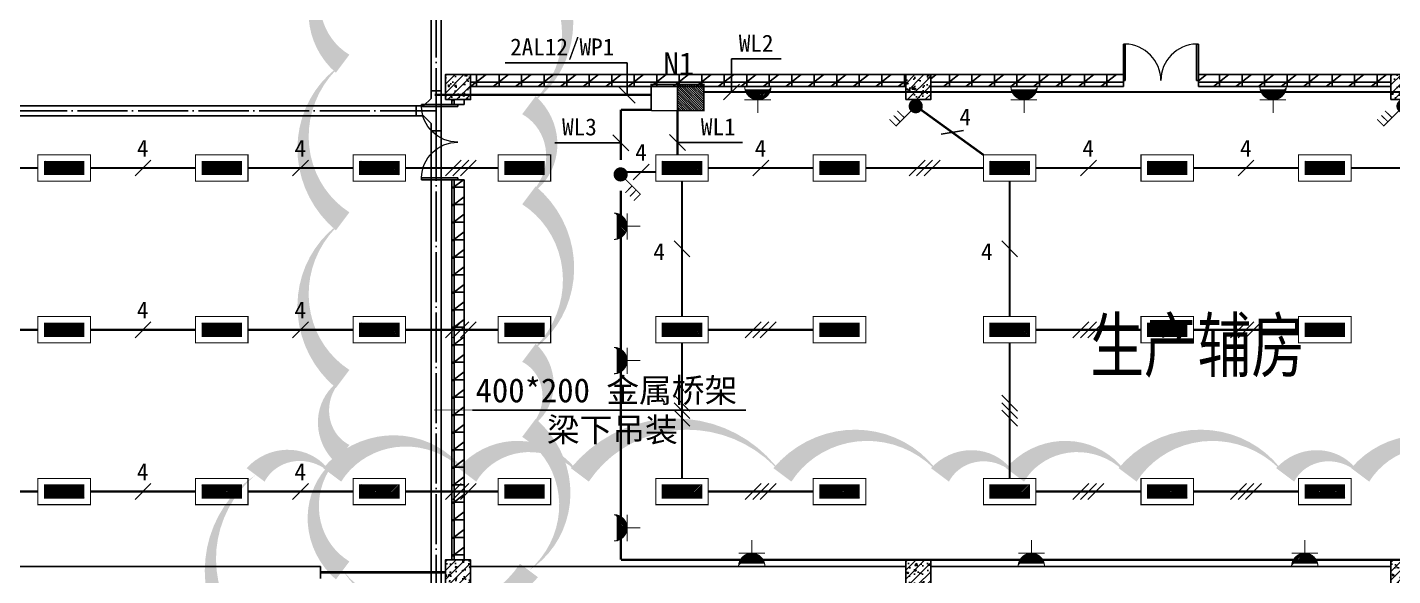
# Model space of a CAD drawing. Header units: millimetres. Extents: x -633009578 to 5705885, y -633235091 to 2571734.
# Drawn here: x 2874411 to 2901704, y 1894134 to 1905095 of the extents above; entities that cross this region are included whole.
import ezdxf

# ---------------------------------------------------------------- set-up
doc = ezdxf.new("R2010")
doc.units = ezdxf.units.MM
doc.header["$LTSCALE"] = 1000
doc.header["$MEASUREMENT"] = 0
doc.linetypes.add('DASH', pattern=[0.35, 0.25, -0.1])
doc.linetypes.add('DOTE', pattern=[2.4200000000000004, 2, -0.2, 0.02, -0.2])
doc.layers.get('0').update_dxf_attribs({"color": 9})
for name, color, linetype in [('3T_WOOD', 21, 'Continuous'), ('A-COLUM(柱)', 255, 'Continuous'), ('A-DOOR(门）', 4, 'Continuous'), ('A-HATH(填充)', 8, 'Continuous'), ('A-TEXT(房间)', 243, 'Continuous'), ('A-WALL(墙)', 255, 'Continuous'), ('DIM_MODI', 6, 'Continuous'), ('电-强电平面-标注', 3, 'Continuous'), ('电-强电平面-线缆', 3, 'Continuous'), ('电-桥架', 4, 'Continuous'), ('设备-插座', 3, 'Continuous'), ('设备-照明', 3, 'Continuous'), ('设备-箱柜', 3, 'Continuous')]:
    doc.layers.add(name, color=color, linetype=linetype)
doc.styles.add('_TCH', font='simhei.ttf', dxfattribs={"width": 0.75, "bigfont": 'hztxt.shx'})
doc.styles.add('ELEC-DIM', font='simhei.ttf')
doc.styles.add('IDQSTYLE', font='simhei.ttf', dxfattribs={"width": 0.707, "bigfont": 'hztxt.shx'})
pattern_1 = [(0, (-1310557.920547385, -2.793967723846436e-09), (0, 350), []), (37.875, (-1310157.920547385, -2.793967723846436e-09), (-169.61527734408, 218.0766567528281), []), (90, (-1310157.920547385, -2.793967723846436e-09), (-450, 2.755455298081545e-14), [])]

# ---------------------------------------------------------------- blocks, each defined once
blk = doc.blocks.new('$DorLib2D$00000213')
at = {"color": 0, "linetype": 'DASH', "const_width": 0.02}
blk.add_lwpolyline([(0.5, 3.552713678800501e-15), (-0.5, 3.552713678800501e-15)], dxfattribs=at)
blk = doc.blocks.new('$DorLib2D$00000002')
for p, q in [((-0.5, -5.684341886080802e-17), (-0.5000000000000007, 0.4875)), ((-0.4750000000000007, 0.4875), (-0.5000000000000007, 0.4875)), ((-0.475, -2.842170943040401e-17), (-0.4750000000000007, 0.4875)), ((0.475, -2.842170943040401e-17), (0.4750000000000007, 0.4875)), ((0.4750000000000007, 0.4875), (0.5000000000000007, 0.4875)), ((0.5, -5.684341886080802e-17), (0.5000000000000007, 0.4875)), ((-0.5, -5.684341886080802e-17), (-0.475, -2.842170943040401e-17)), ((0.5, -5.684341886080802e-17), (0.475, -2.842170943040401e-17))]:
    blk.add_line(p, q)
at = {"lineweight": 13}
for centre, start, end in [((-0.4875, -4.263256414560601e-17), 0, 88.53071641864632), ((0.4875, -4.263256414560601e-17), 91.4692835813537, 180)]:
    blk.add_arc(centre, 0.4875, start, end, dxfattribs=at)
blk = doc.blocks.new('_FZH')
h = blk.add_hatch()
h.set_pattern_fill('钢筋混凝土', color=256, scale=0.1, style=0)
h.set_pattern_definition([(45, (0, 0), (-0.1767766952966369, 0.1767766952966369), []), (50, (0, 0), (0.7172601826007535, -0.06275213498259512), [0.07500000000000001, -0.8250000000000001]), (355, (0, 0), (-0.138751333613, 0.7521921337000119), [0.06, -0.66]), (100.4514, (0.05977168000000001, -0.00522934), (0.5785093817140216, 0.6894395420609536), [0.06374019, -0.701142112]), (46.1842, (0, 0.2), (1.067241048625645, -0.1655190143290181), [0.1125, -1.2375]), (96.6356, (0.088936745, 0.186206693), (0.9346627055487033, 0.9741178709004418), [0.095610288, -1.051713]), (351.1842, (0, 0.2), (0.9346619451336272, 0.9741186009253247), [0.09000000000000001, -0.9900000000000001]), (21, (0.1, 0.15), (0.5969070521184617, -0.4026188906653388), [0.07500000000000001, -0.8250000000000001]), (326, (0.1, 0.15), (0.2433153319215824, 0.7251500450468529), [0.06, -0.66]), (71.4514, (0.149742233, 0.116448394), (0.84022262858149, 0.3225304967099524), [0.06374019, -0.701142112]), (37.50000000000001, (0, 0), (0.01215985531729062, 0.3328938538313115), [0, -0.652, 0, -0.67, 0, -0.6625000000000001]), (7.499999999999999, (0, 0), (0.2630695374421486, 0.3944117118823603), [0, -0.382, 0, -0.637, 0, -0.2525]), (-32.5, (-0.223, 0), (0.533822436172409, -0.02255487173437976), [0, -0.25, 0, -0.78, 0, -1.035]), (-42.5, (-0.323, 0), (0.5831861693423862, 0.1001049823323177), [0, -0.325, 0, -0.518, 0, -0.735])])
h.paths.add_polyline_path([(-0.5, -0.5), (0.5, -0.5), (0.5, 0.5), (-0.5, 0.5)])
blk.add_lwpolyline([(-0.5, -0.5), (0.5, -0.5), (0.5, 0.5), (-0.5, 0.5)], close=True)
blk = doc.blocks.new('9-3-1')
at = {"layer": 'A-HATH(填充)'}
h = blk.add_hatch(dxfattribs=at)
h.set_pattern_fill('空心砖', color=256, scale=100, style=0)
h.set_pattern_definition(pattern_1)
h.paths.add_polyline_path([(1236090.598288325, 1225932.080887664), (1236090.598288325, 1226172.080887664), (1227390.598288325, 1226172.080887661), (1227390.598288325, 1225932.080887661)])
h = blk.add_hatch(dxfattribs=at)
h.set_pattern_fill('空心砖', color=256, scale=100, style=0)
h.set_pattern_definition(pattern_1)
h.paths.add_polyline_path([(1236590.598288325, 1226172.080887664), (1236590.598288325, 1225932.080887662), (1240440.598288573, 1225932.080887636), (1240440.598288573, 1226172.080887687)])
h = blk.add_hatch(dxfattribs=at)
h.set_pattern_fill('空心砖', color=256, scale=100, style=0)
h.set_pattern_definition(pattern_1)
h.paths.add_polyline_path([(1245790.598288325, 1226172.080887664), (1241940.598288573, 1226172.080887687), (1241940.598288573, 1225932.080887636), (1245790.598288325, 1225932.080887664)])
h = blk.add_hatch(dxfattribs=at)
h.set_pattern_fill('空心砖', color=256, scale=100, style=0)
h.set_pattern_definition(pattern_1)
h.paths.add_polyline_path([(1227260.598288352, 1225672.080887664), (1227020.598288349, 1225672.080887664), (1227020.598288349, 1225572.080887347), (1227260.598288353, 1225572.080887347)])
h = blk.add_hatch(dxfattribs=at)
h.set_pattern_fill('空心砖', color=256, scale=100, style=0)
h.set_pattern_definition(pattern_1)
h.paths.add_polyline_path([(1227020.59828835, 1216472.080887664), (1227260.59828835, 1216472.080887664), (1227260.598288353, 1224072.080887855), (1227020.598288349, 1224072.080887855)])
at = {"layer": 'A-WALL(墙)'}
for p, q in [((1227390.598287576, 1226172.080887679), (1236090.598288553, 1226172.080887695)), ((1240440.598288573, 1226172.080887687), (1236590.598287576, 1226172.080887738)), ((1240440.598288573, 1225932.080887636), (1240440.598288573, 1226172.080887687)), ((1245790.598288325, 1226172.080887664), (1241940.598288573, 1226172.080887687)), ((1241940.598288573, 1226172.080887687), (1241940.598288573, 1225932.080887636)), ((1227390.598287576, 1225932.080887673), (1236090.598288553, 1225932.080887657)), ((1236590.598287576, 1225932.080887677), (1240440.598288573, 1225932.080887636)), ((1241940.598288573, 1225932.080887636), (1245790.598288325, 1225932.080887664)), ((1227020.598288905, 1225672.080887693), (1227020.598288349, 1225572.080887347)), ((1227020.598288349, 1225572.080887347), (1227260.598288353, 1225572.080887347)), ((1227260.598288353, 1225572.080887347), (1227260.598288779, 1225672.080887693)), ((1227260.598288353, 1224072.080887855), (1227020.598288349, 1224072.080887855)), ((1227020.598288349, 1224072.080887855), (1227020.598288338, 1216472.080887693)), ((1227260.598288346, 1216472.080887693), (1227260.598288353, 1224072.080887855)), ((1218190.598288553, 1216342.080887724), (1224140.598288325, 1216342.080887664)), ((1224390.598288573, 1216342.08088767), (1224140.598288325, 1216342.080887664)), ((1224390.598288574, 1216102.08088763), (1224390.598288573, 1216342.08088767)), ((1227390.598288553, 1216342.080887705), (1236090.598288553, 1216342.080887672)), ((1236590.598288553, 1216342.080887662), (1245790.598288553, 1216342.080887695))]:
    blk.add_line(p, q, dxfattribs=at)
at = {"layer": 'DIM_MODI', "color": 8}
blk.add_lwpolyline([(1224834.376988294, 1228639.408599371, 0, 450, 0.5), (1224834.376988294, 1226389.408599371, 0, 450, 0.5), (1224834.376988294, 1223239.408599371, 0, 450, 0.5), (1224834.376988294, 1220089.408599371, 0, 450, 0.5), (1224834.376988294, 1218589.408599371, 0, 450, 0.5), (1224834.376988294, 1216260.895946873, 0, 450, 0.5), (1228559.310649373, 1216260.895946873, 0, 450, 0.5), (1228559.310649373, 1219110.895946873, 0, 450, 0.5), (1228559.310649373, 1220610.895946873, 0, 450, 0.5), (1228559.310649373, 1223760.895946873, 0, 450, 0.5), (1228559.310649373, 1225560.895946873, 0, 450, 0.5), (1228559.310649373, 1228639.408599371, 0, 450, 0.5), (1224959.310649373, 1228639.408599371, 0, 450, 0.5)], format="xyseb", close=True, dxfattribs=at)
blk.add_lwpolyline([(1247875.104645454, 1218171.147972304, 0, 450, 0.5), (1245175.104645454, 1218171.147972304, 0, 450, 0.5), (1243675.104645454, 1218171.147972304, 0, 450, 0.5), (1240525.104645454, 1218171.147972304, 0, 450, 0.5), (1238275.104645454, 1218171.147972304, 0, 450, 0.5), (1236775.104645454, 1218171.147972304, 0, 450, 0.5), (1233625.104645454, 1218171.147972304, 0, 450, 0.5), (1229575.104645454, 1218171.147972304, 0, 450, 0.5), (1227325.104645454, 1218171.147972304, 0, 450, 0.5), (1224625.104645454, 1218171.147972304, 0, 450, 0.5), (1223094.096090453, 1218171.147972304, 0, 450, 0.5), (1223094.096090453, 1214571.147972304, 0, 450, 0.5), (1223094.096090453, 1211421.147972304, 0, 450, 0.5), (1223094.096090453, 1207821.147972304, 0, 450, 0.5), (1223094.096090453, 1205006.940860864, 0, 450, 0.5), (1226244.096090453, 1205006.940860864, 0, 450, 0.5), (1230294.096090453, 1205006.940860864, 0, 450, 0.5), (1231794.096090453, 1205006.940860864, 0, 450, 0.5), (1234044.096090453, 1205006.940860864, 0, 450, 0.5), (1237644.096090453, 1205006.940860864, 0, 450, 0.5), (1240044.096090453, 1205006.940860864, 0, 450, 0.5), (1242744.096090453, 1205006.940860864, 0, 450, 0.5), (1246794.096090453, 1205006.940860864, 0, 450, 0.5)], format="xyseb", dxfattribs=at)
at = {"layer": 'A-COLUM(柱)', "xscale": 500, "yscale": 500, "zscale": 500}
for p in [(1227140.598288325, 1225922.080887664), (1236340.598288325, 1225922.080887664), (1246040.598288325, 1225922.080887664), (1227140.598288325, 1216222.080887664), (1236340.598288325, 1216222.080887664), (1246040.598288325, 1216222.080887664)]:
    blk.add_blockref('_FZH', p, dxfattribs=at)
at = {"layer": 'A-DOOR(门）', "xscale": 1500, "yscale": 1500, "zscale": 1500}
blk.add_blockref('$DorLib2D$00000002', (1241190.598288317, 1226052.080887664), dxfattribs=at)
at = {"layer": 'A-DOOR(门）', "xscale": -1500, "yscale": 1500, "zscale": 1500, "rotation": 89.99999999999999}
blk.add_blockref('$DorLib2D$00000002', (1227140.598288325, 1224822.080887664), dxfattribs=at)
at = {"layer": 'A-DOOR(门）', "extrusion": (0, 0, -1), "xscale": -2500, "yscale": 2500, "zscale": 2500, "rotation": 180}
blk.add_blockref('$DorLib2D$00000213', (-1225640.598288571, 1216222.080887664), dxfattribs=at)
at = {"layer": 'A-TEXT(房间)', "style": '_TCH', "width": 0.75}
blk.add_text('生产辅房', height=1050, dxfattribs=at).set_placement((1239778.332580835, 1220236.143095176))
blk = doc.blocks.new('*X353')
at = {"color": 0, "linetype": 'Continuous'}
for p, q in [((277.1059544658493, 221.9516255332986), (279.536990929048, 224.3826619964973)), ((277.1059544658493, 222.2344682457732), (279.2541482165735, 224.3826619964973)), ((277.1059544658493, 222.5173109582479), (278.9713055040988, 224.3826619964973)), ((277.1059544658493, 222.8001536707225), (278.6884627916242, 224.3826619964973)), ((277.1059544658493, 223.0829963831971), (278.4056200791496, 224.3826619964973)), ((277.1059544658493, 223.3658390956717), (278.122777366675, 224.3826619964973)), ((277.1059544658493, 223.6486818081463), (277.8399346542004, 224.3826619964973)), ((277.1059544658493, 223.9315245206209), (277.5570919417257, 224.3826619964973)), ((277.1059544658493, 224.2143672330955), (277.2742492292511, 224.3826619964973)), ((277.3198336415227, 221.8826619964973), (279.8198336415227, 224.3826619964973)), ((277.6026763539973, 221.8826619964973), (280.1026763539973, 224.3826619964973)), ((277.8855190664719, 221.8826619964973), (280.3855190664719, 224.3826619964973)), ((278.1683617789465, 221.8826619964973), (280.6683617789466, 224.3826619964973)), ((278.4512044914212, 221.8826619964973), (280.9512044914212, 224.3826619964973)), ((278.7340472038958, 221.8826619964973), (281.2340472038958, 224.3826619964973)), ((279.0168899163704, 221.8826619964973), (281.5168899163704, 224.3826619964973)), ((279.299732628845, 221.8826619964973), (281.799732628845, 224.3826619964973)), ((279.5825753413196, 221.8826619964973), (282.0825753413196, 224.3826619964973)), ((279.8654180537943, 221.8826619964973), (282.3654180537943, 224.3826619964973)), ((280.1482607662689, 221.8826619964973), (282.6482607662689, 224.3826619964973)), ((280.4311034787435, 221.8826619964973), (282.9311034787435, 224.3826619964973)), ((280.7139461912181, 221.8826619964973), (283.2139461912181, 224.3826619964973)), ((280.9967889036927, 221.8826619964973), (283.4967889036927, 224.3826619964973)), ((281.2796316161674, 221.8826619964973), (283.7796316161674, 224.3826619964973)), ((281.5624743286419, 221.8826619964973), (284.062474328642, 224.3826619964973)), ((281.8453170411166, 221.8826619964973), (284.3453170411166, 224.3826619964973)), ((282.1281597535912, 221.8826619964973), (284.6059544658494, 224.3604567087555)), ((282.4110024660658, 221.8826619964973), (284.6059544658494, 224.0776139962809)), ((282.6938451785405, 221.8826619964973), (284.6059544658494, 223.7947712838063)), ((282.976687891015, 221.8826619964973), (284.6059544658494, 223.5119285713317)), ((283.2595306034897, 221.8826619964973), (284.6059544658494, 223.229085858857)), ((283.5423733159643, 221.8826619964973), (284.6059544658494, 222.9462431463824)), ((283.8252160284389, 221.8826619964973), (284.6059544658494, 222.6634004339078)), ((284.1080587409135, 221.8826619964973), (284.6059544658494, 222.3805577214332)), ((284.3909014533882, 221.8826619964973), (284.6059544658494, 222.0977150089586))]:
    blk.add_line(p, q, dxfattribs=at)
blk = doc.blocks.new('HC000062')
at = {"color": 0, "linetype": 'Continuous', "const_width": 0.2}
for points in [[(-4.97662087547036, 2.499999999999943), (5.023379124529697, 2.499999999999943), (5.023379124529697, -2.500000000000057), (-4.97662087547036, -2.500000000000057), (-4.97662087547036, 2.499999999999943)], [(-3.72662087547036, 1.25), (-3.72662087547036, -1.250000000000057), (3.773379124529697, -1.250000000000057), (3.773379124529697, 1.25), (-3.72662087547036, 1.25)]]:
    blk.add_lwpolyline(points, dxfattribs=at)
at = {"color": 0, "linetype": 'Continuous'}
blk.add_blockref('*X353', (-280.8325753413197, -223.1326619964974), dxfattribs=at)
at = {"color": 0, "style": 'IDQSTYLE', "width": 0.7}
blk.add_attdef('PSFHATT', (7.023379124529697, -2.500000000000057), '', height=2.5, dxfattribs=at)
blk = doc.blocks.new('*X153')
at = {"color": 0, "linetype": 'Continuous'}
for p, q in [((234.7655414724513, 317.9212989399893), (239.3433150387835, 322.4990725063215)), ((234.7655414724513, 318.3455630087012), (238.9190509700716, 322.4990725063215)), ((234.7655414724513, 318.7698270774131), (238.4947869013596, 322.4990725063215)), ((234.7655414724513, 319.1940911461251), (238.0705228326477, 322.4990725063215)), ((234.7655414724513, 319.618355214837), (237.6462587639358, 322.4990725063215)), ((234.7655414724513, 320.0426192835489), (237.2219946952239, 322.4990725063215)), ((234.7655414724513, 320.4668833522609), (236.797730626512, 322.4990725063215)), ((234.7655414724513, 320.8911474209728), (236.3734665578, 322.4990725063215)), ((234.7655414724513, 321.3154114896847), (235.9492024890881, 322.4990725063215)), ((234.7655414724513, 321.7396755583966), (235.5249384203761, 322.4990725063215)), ((234.7655414724513, 322.1639396271086), (235.1006743516642, 322.4990725063215)), ((234.7675791074955, 317.4990725063215), (239.7655414724513, 322.4970348712774)), ((235.1918431762074, 317.4990725063215), (239.7655414724513, 322.0727708025654)), ((235.6161072449193, 317.4990725063215), (239.7655414724513, 321.6485067338535)), ((236.0403713136312, 317.4990725063215), (239.7655414724513, 321.2242426651416)), ((236.4646353823431, 317.4990725063215), (239.7655414724513, 320.7999785964296)), ((236.8888994510551, 317.4990725063215), (239.7655414724513, 320.3757145277177)), ((237.313163519767, 317.4990725063215), (239.7655414724513, 319.9514504590058)), ((237.7374275884789, 317.4990725063215), (239.7655414724513, 319.5271863902939)), ((238.1616916571909, 317.4990725063215), (239.7655414724513, 319.1029223215819)), ((238.5859557259028, 317.4990725063215), (239.7655414724513, 318.67865825287)), ((239.0102197946147, 317.4990725063215), (239.7655414724513, 318.2543941841581)), ((239.4344838633266, 317.4990725063215), (239.7655414724513, 317.8301301154461))]:
    blk.add_line(p, q, dxfattribs=at)
blk = doc.blocks.new('HC000435')
at = {"color": 0, "linetype": 'Continuous'}
blk.add_line((2.5, 0), (-2.5, 0), dxfattribs=at)
at = {"color": 0, "linetype": 'Continuous', "const_width": 0.3}
for points in [[(2.5, 0), (2.5, 5), (-2.5, 5)], [(-2.5, 5), (-2.5, 0)], [(-2.5, 0), (-2.5, -5), (2.5, -5), (2.5, 0)]]:
    blk.add_lwpolyline(points, dxfattribs=at)
at = {"color": 0, "linetype": 'Continuous'}
blk.add_blockref('*X153', (-237.2655414724513, -322.4990725063215), dxfattribs=at)
at = {"color": 0, "style": 'IDQSTYLE', "width": 0.7}
blk.add_attdef('PSFHATT', (4.500000000000028, -5), '', height=2.5, dxfattribs=at)
blk = doc.blocks.new('*X285')
at = {"color": 0, "linetype": 'Continuous'}
for p, q in [((159.595646846908, 156.7672197221619), (159.6233466819307, 156.7949195571846)), ((159.6640079704214, 156.5527381332005), (159.9061893944054, 156.7949195571846)), ((159.747532531186, 156.3534199814905), (160.18903210688, 156.7949195571846)), ((159.8446775338837, 156.1677222717137), (160.4718748193546, 156.7949195571846)), ((159.9544025265515, 155.9946045519069), (160.7547175318292, 156.7949195571846)), ((160.0760273856543, 155.833386698535), (161.0375602443038, 156.7949195571846)), ((160.2091522122192, 155.6836688126253), (161.3204029567785, 156.7949195571846)), ((160.3536147760518, 155.5452886639833), (161.6032456692531, 156.7949195571846)), ((160.5094741859558, 155.4183053614127), (161.8860883817277, 156.7949195571846)), ((160.6770167777584, 155.3030052407406), (162.1689310942023, 156.7949195571846)), ((160.8567856433337, 155.1999313938414), (162.451773806677, 156.7949195571846)), ((161.0496413096342, 155.1099443476672), (162.7346165191516, 156.7949195571846)), ((161.2568708631404, 155.0343311886988), (163.0174592316262, 156.7949195571846)), ((161.4803825063601, 154.9750001194438), (163.3003019441008, 156.7949195571846)), ((161.7230685552892, 154.9348434558983), (163.5831446565754, 156.7949195571846)), ((161.9895441276247, 154.9184763157592), (163.86598736905, 156.7949195571846)), ((162.2878715788766, 154.9339610545365), (164.4937876543064, 157.1398771299663)), ((162.6346011340941, 154.9978478972794), (164.4299008115636, 156.7931475747489)), ((163.0778250055067, 155.1582290562173), (164.2695196526256, 156.3499237033363))]:
    blk.add_line(p, q, dxfattribs=at)
blk = doc.blocks.new('HC001597')
at = {"color": 0, "linetype": 'Continuous', "const_width": 0.2}
for points in [[(0, 1.876521703951876), (0, 4.376521703951876)], [(2.549372027147328, 1.900129832397506), (-2.483025305961492, 1.900129832397506)], [(2.421006983541884, 0), (-2.421006983541884, 0)]]:
    blk.add_lwpolyline(points, dxfattribs=at)
blk.add_lwpolyline([(2.5, -0.6234782960481243, 0.1989123673796542), (1.76776695296634, 1.144288656918215, 0.1989123673796558), (4.205349176516791e-17, 1.876521703951876, 0.1989123673796558), (-1.76776695296634, 1.144288656918216, 0.1989123673796542), (-2.5, -0.6234782960481239)], format="xyb", dxfattribs=at)
at = {"color": 0, "linetype": 'Continuous', "rotation": 180}
blk.add_blockref('*X285', (162.0093508556101, 156.7949195571846), dxfattribs=at)
at = {"color": 0, "style": 'IDQSTYLE', "width": 0.7}
blk.add_attdef('PSFHATT', (4.549372027147328, -0.6234783060481244), '', height=2.5, dxfattribs=at)
blk = doc.blocks.new('*X155')
at = {"color": 0, "linetype": 'Continuous'}
for p, q in [((261.9988066744281, 135.850956910748), (263.2375091559566, 137.0896593922765)), ((262.0234026256783, 135.5927101495236), (263.4957559171792, 137.0650634410244)), ((262.0463461952987, 136.1813391440932), (262.9071269225657, 137.0421198713602)), ((262.0884022348038, 135.3748670461744), (263.7135990205094, 137.00006383188)), ((262.1829592200917, 135.1865813189878), (263.9018847477136, 136.9055068466096)), ((262.3023466942452, 135.0231260806666), (264.0653399860179, 136.7861193724393)), ((262.4446987243758, 134.8826353983226), (264.205830668362, 136.6437673423088)), ((262.6100901587723, 134.7651841202445), (264.3232819464568, 136.478375907929)), ((262.8005700291263, 134.6728212781239), (264.4156447885779, 136.2878960375755)), ((263.0211904412342, 134.6105989777572), (264.4778670889456, 136.0672756254685)), ((263.2836307586351, 134.5901965826834), (264.4982694840214, 135.8048353080697)), ((263.6234742990336, 134.6471974106073), (264.4412686561033, 135.464991767677))]:
    blk.add_line(p, q, dxfattribs=at)
blk = doc.blocks.new('HC000111')
at = {"color": 0, "linetype": 'Continuous', "const_width": 0.2}
blk.add_lwpolyline([(0.8838834764833108, 0.3661165235168934, 0.1989123673796338), (1.250000000000034, 1.250000000000057, 0.1989123673796269), (0.8838834764832544, 2.13388347648322, 0.1989123673796352), (9.12880881998035e-14, 2.5, 0.1989123673796539), (-0.8838834764830719, 2.13388347648322, 0.1989123673796721), (-1.249999999999966, 1.250000000000057, 0.1989123673796564), (-0.8838834764831855, 0.3661165235168368, 0.198912367379673), (9.087175456556906e-14, 0, 0.198912367379652)], format="xyb", close=True, dxfattribs=at)
for points in [[(0.8838834764831975, 2.133883476483163), (3.750000000000091, 5), (5.000000000000091, 3.75)], [(2.221789122165297, 3.388795923702901), (3.514416944097014, 2.132759994237858)], [(2.898879886034229, 4.275409520972289), (4.191507707965946, 3.019373591507303)]]:
    blk.add_lwpolyline(points, dxfattribs=at)
at = {"color": 0, "linetype": 'Continuous'}
blk.add_blockref('*X155', (-263.2487560761181, -134.5897099905746), dxfattribs=at)
at = {"color": 0, "style": 'IDQSTYLE', "width": 0.7}
blk.add_attdef('PSFHATT', (7.000000000000091, -1e-08), '', height=2.5, dxfattribs=at)

msp = doc.modelspace()

# ---------------------------------------------------------------- linework, layer by layer
at = {"layer": '电-强电平面-标注'}
for p, q in [((2886399.702272785, 1904382), (2883965.525057595, 1904382)), ((2886399.702272785, 1903737.5), (2886399.702272785, 1904382)), ((2888487, 1903802.654703069), (2888487, 1904465)), ((2888487, 1904465), (2889481.936708861, 1904465)), ((2886240.603247018, 1903896.599025767), (2886558.801298552, 1903578.400974233)), ((2888646.099025766, 1903961.753728837), (2888327.900974234, 1903643.555677302)), ((2886116.400974233, 1902947.599025767), (2886434.599025767, 1902629.400974233)), ((2887248.900974263, 1902953.599025767), (2887567.099025797, 1902635.400974233)), ((2893122.680425303, 1903030.769147282), (2892678.387281328, 1902959.329646885)), ((2885949.5, 1902788.5), (2884954.563291139, 1902788.5)), ((2886275.5, 1902788.5), (2885949.5, 1902788.5)), ((2887408.00000003, 1902794.5), (2887729, 1902794.5)), ((2887729, 1902794.5), (2888704.949367089, 1902794.5)), ((2876881.547865565, 1902442.029280706), (2876563.34981404, 1902123.831229163)), ((2880031.547865565, 1902442.029280786), (2879713.34981404, 1902123.831229243)), ((2883086.263027235, 1902442.029281511), (2882768.064975709, 1902123.83122997)), ((2883236.263027235, 1902442.029281514), (2882918.064975709, 1902123.831229973)), ((2883386.263027235, 1902442.029281518), (2883068.064975709, 1902123.831229977)), ((2886841.848434498, 1902362.485363749), (2886523.650382965, 1902044.287312214)), ((2889231.497865569, 1902442.029281538), (2888913.299814036, 1902123.831230003)), ((2892356.54786557, 1902442.029281537), (2892038.349814035, 1902123.831230004)), ((2892506.54786557, 1902442.029281537), (2892188.349814035, 1902123.831230004)), ((2892656.54786557, 1902442.029281537), (2892338.349814035, 1902123.831230004)), ((2895781.547865569, 1902442.029281538), (2895463.349814036, 1902123.831230003)), ((2898931.547865569, 1902442.029281538), (2898613.349814036, 1902123.831230003)), ((2887338.349814035, 1900825.412614866), (2887656.54786557, 1900507.214563332)), ((2893888.349814035, 1900825.412614866), (2894206.54786557, 1900507.214563332)), ((2876881.547865565, 1899208.695947362), (2876563.34981404, 1898890.497895819)), ((2880031.547865565, 1899208.695947443), (2879713.34981404, 1898890.4978959)), ((2883086.263027235, 1899208.695948167), (2882768.064975709, 1898890.497896626)), ((2883236.263027235, 1899208.695948171), (2882918.064975709, 1898890.49789663)), ((2883386.263027235, 1899208.695948175), (2883068.064975709, 1898890.497896634)), ((2889081.49786557, 1899208.695948194), (2888763.299814035, 1898890.497896661)), ((2889231.49786557, 1899208.695948194), (2888913.299814035, 1898890.497896661)), ((2889381.49786557, 1899208.695948194), (2889063.299814035, 1898890.497896661)), ((2895631.54786557, 1899208.695948194), (2895313.349814035, 1898890.497896661)), ((2895781.54786557, 1899208.695948194), (2895463.349814035, 1898890.497896661)), ((2895931.54786557, 1899208.695948194), (2895613.349814035, 1898890.497896661)), ((2898781.54786557, 1899208.695948194), (2898463.349814035, 1898890.497896661)), ((2898931.54786557, 1899208.695948194), (2898613.349814035, 1898890.497896661)), ((2899081.54786557, 1899208.695948194), (2898763.349814035, 1898890.497896661)), ((2887338.349814036, 1897741.979281523), (2887656.547865569, 1897423.781229988)), ((2893888.349814036, 1897741.979281523), (2894206.547865569, 1897423.781229988)), ((2887338.349814036, 1897591.979281523), (2887656.547865569, 1897273.781229988)), ((2893888.349814036, 1897591.979281523), (2894206.547865569, 1897273.781229988)), ((2887338.349814036, 1897441.979281523), (2887656.547865569, 1897123.781229988)), ((2893888.349814036, 1897441.979281523), (2894206.547865569, 1897123.781229988)), ((2876881.547865565, 1895975.362614019), (2876563.34981404, 1895657.164562476)), ((2880031.547865565, 1895975.362614099), (2879713.34981404, 1895657.164562556)), ((2883086.263027235, 1895975.362614824), (2882768.064975709, 1895657.164563283)), ((2883236.263027235, 1895975.362614828), (2882918.064975709, 1895657.164563287)), ((2883386.263027235, 1895975.362614832), (2883068.064975709, 1895657.164563291)), ((2889081.49786557, 1895975.362614851), (2888763.299814035, 1895657.164563318)), ((2889231.49786557, 1895975.362614851), (2888913.299814035, 1895657.164563318)), ((2889381.49786557, 1895975.362614851), (2889063.299814035, 1895657.164563318)), ((2895631.54786557, 1895975.362614851), (2895313.349814035, 1895657.164563318)), ((2895781.54786557, 1895975.362614851), (2895463.349814035, 1895657.164563318)), ((2895931.54786557, 1895975.362614851), (2895613.349814035, 1895657.164563318)), ((2898781.54786557, 1895975.362614851), (2898463.349814035, 1895657.164563318)), ((2898931.54786557, 1895975.362614851), (2898613.349814035, 1895657.164563318)), ((2899081.54786557, 1895975.362614851), (2898763.349814035, 1895657.164563318))]:
    msp.add_line(p, q, dxfattribs=at)
at = {"layer": '电-强电平面-线缆', "color": 1, "linetype": 'Continuous', "const_width": 45}
for points in [[(2886883.00000003, 1903745.5), (2882556.5, 1903745.5)], [(2887933.00000003, 1903802.654703069), (2888774.671796138, 1903802.654703069)], [(2889254.328203863, 1903802.654703069), (2894095.671796138, 1903802.654703069)], [(2894575.328203863, 1903802.654703069), (2899073.671796138, 1903802.654703069)], [(2899553.328203863, 1903802.654703069), (2903271.171796138, 1903802.654703069)], [(2886275.5, 1903446.5), (2886883.00000003, 1903446.5)], [(2886275.5, 1902440.5), (2886275.5, 1903446.5)], [(2892278.618866828, 1903444.668538396), (2893522.448839803, 1902545.430255771)], [(2887408.00000003, 1902545.430255771), (2887408.00000003, 1903428.5)], [(2872772.548839803, 1902282.930254834), (2874622.348839803, 1902282.930254881)], [(2875672.548839803, 1902282.930254907), (2877772.348839803, 1902282.930254961)], [(2878822.548839803, 1902282.930254988), (2880922.348839803, 1902282.930255041)], [(2881972.548839803, 1902282.930255068), (2883822.348839803, 1902282.930255115)], [(2886393.04997766, 1902203.386337982), (2886972.448839803, 1902203.386337982)], [(2888022.448839803, 1902282.930255771), (2890122.348839803, 1902282.930255771)], [(2891172.548839803, 1902282.930255771), (2893522.348839803, 1902282.930255771)], [(2894572.548839803, 1902282.930255771), (2896672.348839803, 1902282.930255771)], [(2897722.548839803, 1902282.930255771), (2899822.348839803, 1902282.930255771)], [(2900872.548839803, 1902282.930255771), (2903222.348839803, 1902282.930255771)], [(2886275.5, 1901341.420056744), (2886275.5, 1901828)], [(2887497.448839803, 1899312.196922428), (2887497.448839803, 1902020.430255771)], [(2894047.448839803, 1899312.196922428), (2894047.448839803, 1902020.430255771)], [(2886275.5, 1898656.920056744), (2886275.5, 1900894.579943136)], [(2872772.548839803, 1899049.59692149), (2874622.348839803, 1899049.596921537)], [(2875672.548839803, 1899049.596921564), (2877772.348839803, 1899049.596921618)], [(2878822.548839803, 1899049.596921644), (2880922.348839803, 1899049.596921698)], [(2881972.548839803, 1899049.596921725), (2883822.348839803, 1899049.596921772)], [(2888022.448839803, 1899049.596922427), (2890122.348839803, 1899049.596922427)], [(2894572.548839803, 1899049.596922427), (2896672.348839803, 1899049.596922427)], [(2897722.548839803, 1899049.596922427), (2899822.348839803, 1899049.596922427)], [(2887497.448839803, 1896078.763589084), (2887497.448839803, 1898786.996922427)], [(2894047.448839803, 1896078.763589084), (2894047.448839803, 1898786.996922427)], [(2886275.5, 1895313.920056744), (2886275.5, 1898210.079943136)], [(2872772.548839803, 1895816.263588147), (2874622.348839803, 1895816.263588194)], [(2875672.548839803, 1895816.263588221), (2877772.348839803, 1895816.263588274)], [(2878822.548839803, 1895816.263588301), (2880922.348839803, 1895816.263588355)], [(2881972.548839803, 1895816.263588381), (2883822.348839803, 1895816.263588429)], [(2888022.448839803, 1895816.263589084), (2890122.348839803, 1895816.263589084)], [(2894572.548839803, 1895816.263589084), (2896672.348839803, 1895816.263589084)], [(2897722.548839803, 1895816.263589084), (2899822.348839803, 1895816.263589084)], [(2886275.5, 1894450.667765384), (2886275.5, 1894867.079943136)], [(2886275.5, 1894450.667765384), (2888663.964989236, 1894450.667765384)], [(2889119.035010764, 1894450.667765384), (2894253.964989236, 1894450.667765384)], [(2894709.035010764, 1894450.667765384), (2899718.964989236, 1894450.667765384)], [(2900174.035010764, 1894450.667765384), (2904120.464989236, 1894450.667765384)]]:
    msp.add_lwpolyline(points, dxfattribs=at)
at = {"layer": '电-桥架', "color": 5, "linetype": 'DOTE', "ltscale": 0.5}
for p, q in [((2882582.499998953, 1912750), (2882582.499999022, 1903823.5)), ((2882582.499999025, 1903423.5), (2882582.499999022, 1903823.5)), ((2856055.50000231, 1903423.5), (2882182.499999025, 1903423.5)), ((2882582.499999025, 1903423.5), (2882182.499999025, 1903423.5)), ((2882582.499999025, 1903423.5), (2882582.499999029, 1903023.5)), ((2882582.499999029, 1903023.5), (2882582.499999223, 1877949.5))]:
    msp.add_line(p, q, dxfattribs=at)
at = {"layer": '电-桥架', "ltscale": 0.5}
for points in [[(2882482.499999023, 1903823.499999999), (2882482.499998954, 1912749.999999999), (2882682.499998954, 1912750.000000001), (2882682.499999023, 1903823.500000001)], [(2882482.499999029, 1903023.499999999), (2882482.499999028, 1903173.499999999), (2882332.499999026, 1903323.5), (2882182.499999026, 1903323.5), (2882182.499999025, 1903523.5), (2882332.499999025, 1903523.5), (2882482.499999024, 1903673.499999999), (2882482.499999023, 1903823.499999999), (2882682.499999023, 1903823.500000001), (2882682.499999029, 1903023.500000001)], [(2882182.499999026, 1903323.5), (2856055.500002311, 1903323.5), (2856055.50000231, 1903523.5), (2882182.499999025, 1903523.5)], [(2882482.499999223, 1877949.499999999), (2882482.499999029, 1903023.499999999), (2882682.499999029, 1903023.500000001), (2882682.499999223, 1877949.500000001)]]:
    msp.add_lwpolyline(points, close=True, dxfattribs=at)
at = {"layer": '设备-箱柜', "color": 6}
msp.add_lwpolyline([(2882540.652136793, 1897443.048434752, 12, 12, 0), (2883308.137059613, 1897443.048434752, 12, 12, 0), (2883308.137059613, 1897443.048434752, 36, 36, 0), (2888780.080811953, 1897443.048434752, 36, 36, 0)], format="xyseb", dxfattribs=at)

# ---------------------------------------------------------------- block references
at = {"layer": '3T_WOOD'}
msp.add_blockref('9-3-1', (1655879.395743424, 677977.51603476), dxfattribs=at)
at = {"layer": '设备-插座', "xscale": 105, "yscale": 105, "zscale": 105}
for p, rotation in [((2889014.5, 1903844.131701304), 180), ((2894335.5, 1903844.131701304), 180), ((2899313.5, 1903844.131701304), 180), ((2886203, 1901117.99999994), 270), ((2886203, 1898433.49999994), 270), ((2886203, 1895090.49999994), 270)]:
    msp.add_blockref('HC001597', p, dxfattribs=dict(at, rotation=rotation))
for p in [(2888891.5, 1894385.062143491), (2894481.5, 1894385.062143491), (2899946.5, 1894385.062143491)]:
    msp.add_blockref('HC001597', p, dxfattribs=at)
at = {"layer": '设备-照明', "xscale": 105, "yscale": 105, "zscale": 105}
for p, rotation in [((2892170, 1903649.596922398), 180), ((2901919.994031847, 1903649.596922398), 180), ((2886139.994031727, 1902154.50000006), 270)]:
    msp.add_blockref('HC000111', p, dxfattribs=dict(at, rotation=rotation))
for p in [(2875144.994031727, 1902282.930255771), (2878294.994031727, 1902282.930255771), (2881444.994031727, 1902282.930255771), (2884344.994031727, 1902282.930255771), (2887494.994031727, 1902282.930255771), (2890644.994031727, 1902282.930255771), (2894044.994031727, 1902282.930255771), (2897194.994031727, 1902282.930255771), (2900344.994031727, 1902282.930255771), (2875144.994031727, 1899049.596922427), (2878294.994031727, 1899049.596922427), (2881444.994031727, 1899049.596922427), (2884344.994031727, 1899049.596922427), (2887494.994031727, 1899049.596922427), (2890644.994031727, 1899049.596922427), (2894044.994031727, 1899049.596922427), (2897194.994031727, 1899049.596922427), (2900344.994031727, 1899049.596922427), (2875144.994031727, 1895816.263589084), (2878294.994031727, 1895816.263589084), (2881444.994031727, 1895816.263589084), (2884344.994031727, 1895816.263589084), (2887494.994031727, 1895816.263589084), (2890644.994031727, 1895816.263589084), (2894044.994031727, 1895816.263589084), (2897194.994031727, 1895816.263589084), (2900344.994031727, 1895816.263589084)]:
    msp.add_blockref('HC000062', p, dxfattribs=at)
at = {"layer": '设备-箱柜', "xscale": 105, "yscale": 105, "zscale": 105, "rotation": 90}
msp.add_blockref('HC000435', (2887408.00000003, 1903691), dxfattribs=at)

# ---------------------------------------------------------------- texts
at = {"layer": '电-强电平面-标注', "style": 'ELEC-DIM'}
for s, height, p in [('2AL12/WP1', 339.8734177215189, (2884062.360500632, 1904532)), ('WL2', 339.8734177215189, (2888633.202531645, 1904607.405063291)), ('N1', 450, (2887128.128679514, 1904144.62573587)), ('4', 339.8734177215189, (2893042.662205737, 1903134.727447198)), ('WL3', 339.8734177215189, (2885100.765822784, 1902934.702531646)), ('WL1', 339.8734177215189, (2887875.202531645, 1902936.905063291)), ('4', 339.8734177215189, (2876600.929852447, 1902507.930254934)), ('4', 339.8734177215189, (2879750.929852447, 1902507.930255014)), ('4', 339.8734177215189, (2886561.230421387, 1902428.386337982)), ('4', 339.8734177215189, (2888950.879852458, 1902507.930255771)), ('4', 339.8734177215189, (2895500.929852459, 1902507.930255771)), ('4', 339.8734177215189, (2898650.929852459, 1902507.930255771)), ('4', 339.8734177215189, (2886925.929852461, 1900441.313589097)), ('4', 339.8734177215189, (2893475.929852461, 1900441.313589097)), ('4', 339.8734177215189, (2876600.929852447, 1899274.596921591)), ('4', 339.8734177215189, (2879750.929852447, 1899274.596921671)), ('4', 339.8734177215189, (2876600.929852447, 1896041.263588248)), ('4', 339.8734177215189, (2879750.929852447, 1896041.263588328))]:
    msp.add_text(s, height=height, dxfattribs=at).set_placement(p)
at = {"layer": '设备-箱柜', "color": 6, "style": 'ELEC-DIM'}
for s, p in [('400*200 金属桥架', (2883371.96686046, 1897598.811558662)), ('梁下吊装', (2884796.431502906, 1896811.349009366))]:
    msp.add_text(s, height=480, dxfattribs=at).set_placement(p)

doc.saveas('drawing.dxf')
